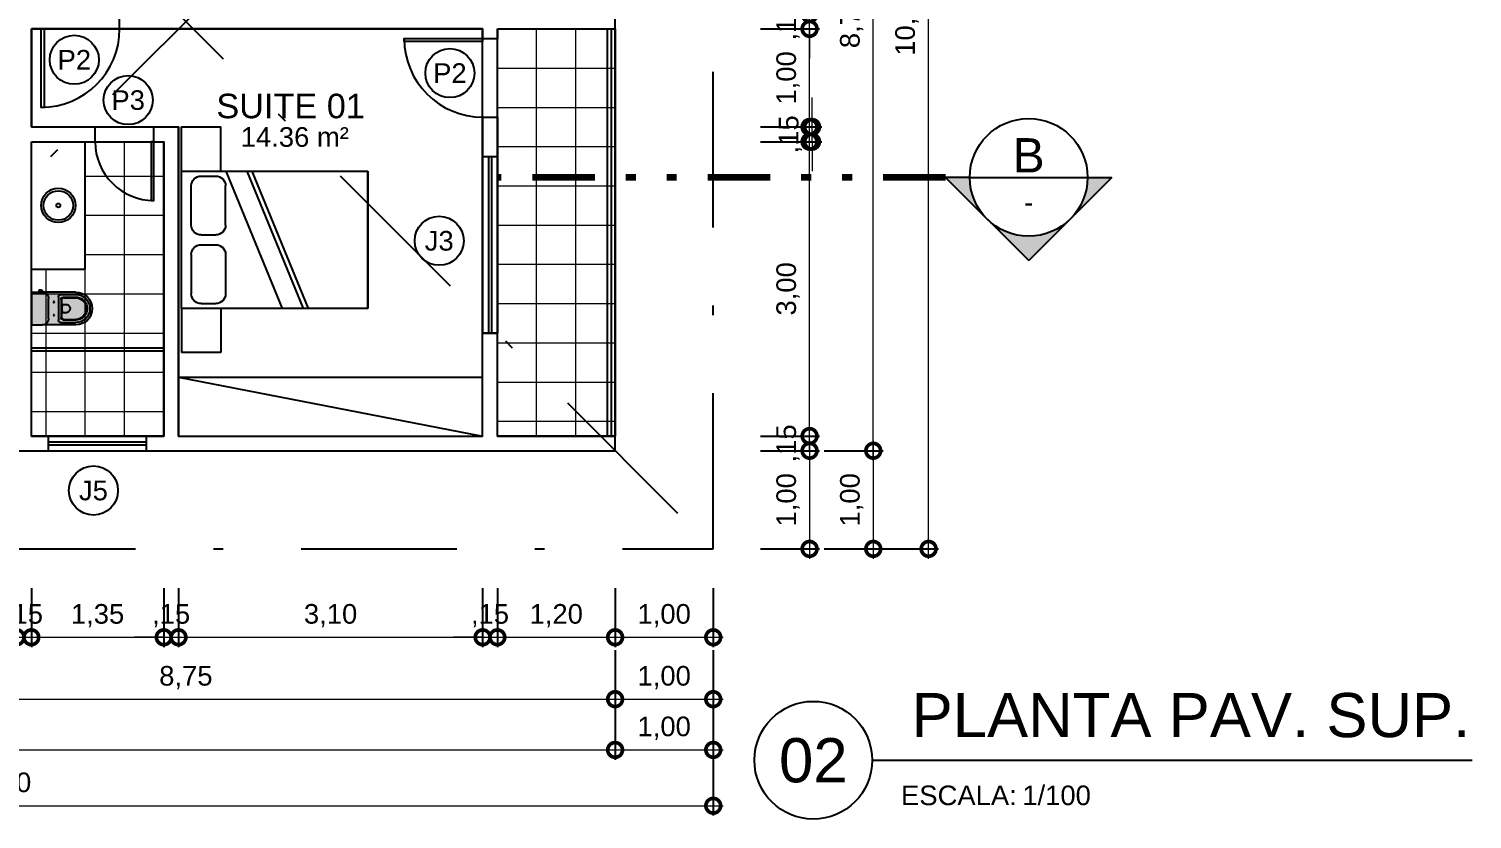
# Model space of a CAD drawing. Header units: metres. Extents: x 47788.9 to 47873.8, y 23415.4 to 23440.5.
# Drawn here: x 47801.02 to 47815.73, y 23417.31 to 23425.36 of the extents above; entities that cross this region are included whole.
import ezdxf
from ezdxf.enums import TextEntityAlignment as Align

# ---------------------------------------------------------------- set-up
doc = ezdxf.new("R2010")
doc.units = ezdxf.units.M
doc.header["$LTSCALE"] = 0.25
doc.linetypes.add('DASHDOT2', pattern=[12.7, 6.35, -3.175, 0, -3.175])
doc.linetypes.add('DIVIDEX2', pattern=[63.5, 25.4, -12.7, 0, -12.7, 0, -12.7])
doc.layers.add('ARQ_0_AREAS', color=7, linetype='Continuous', true_color=0x5a1694, plot=False)
for name, color, linetype in [('ARQ_ALV CT', 5, 'Continuous'), ('ARQ_ALV VS', 2, 'Continuous'), ('ARQ_ESQ CT', 30, 'Continuous'), ('ARQ_GRADIL', 2, 'Continuous'), ('ARQ_MOB 01', 1, 'Continuous'), ('ARQ_PISO 01', 1, 'Continuous'), ('ARQ_PROJ SUP', 1, 'DASHDOT2'), ('ARQ_SAN 01', 1, 'Continuous'), ('ARQ_SAN 02', 2, 'Continuous'), ('ARQ_SIMB 01', 1, 'Continuous'), ('ARQ_TXT 01', 1, 'Continuous'), ('LOUÇA', 2, 'Continuous'), ('SIMB_01', 1, 'Continuous'), ('SIMB_02', 2, 'Continuous'), ('SIMB_PREENCHIMENTO', 253, 'Continuous'), ('SIMB_TXT', 1, 'Continuous')]:
    doc.layers.add(name, color=color, linetype=linetype)
doc.layers.add('ARQ_CINZA 03', color=252, linetype='Continuous', lineweight=9)
doc.layers.add('SIMB_LCT', color=253, linetype='DIVIDEX2', lineweight=100)
doc.layers.add('ARQ_COTA_AZUL', color=5, linetype='Continuous', lineweight=20, true_color=0x0000ff)
doc.styles.add('Annot_2.0mm', font='arial.ttf', dxfattribs={"height": 2})
doc.styles.add('Annot_2.5mm', font='arial.ttf', dxfattribs={"height": 2.5})
doc.styles.add('cota', font='arial.ttf')
doc.styles.add('SIMB', font='arial.ttf')
doc.dimstyles.new('Info 01 - annot', dxfattribs={"dimtxt": 2, "dimasz": 3, "dimexe": 1, "dimexo": 1, "dimgap": 1, "dimtad": 1, "dimzin": 4, "dimtxsty": 'cota', "dimblk": 'DOTSMALL', "dimcen": 2, "dimdle": 1, "dimclrd": 256, "dimclre": 256, "dimclrt": 1, "dimazin": 2, "dimtfac": 0.09, "dimtix": 1, "dimtmove": 2, "dimatfit": 2, "dimfxl": 5, "dimfxlon": 1, "dimtolj": 1, "dimtzin": 4, "dimlwd": -1, "dimarcsym": 1})

# ---------------------------------------------------------------- blocks, each defined once
blk = doc.blocks.new('*U1015')
at = {"layer": 'SIMB_PREENCHIMENTO', "transparency": 33554587}
h = blk.add_hatch(color=256, dxfattribs=at)
h.dxf.hatch_style = 1
h.paths.add_polyline_path([(0, 8.48), (-4.15, 4.33, -0.401827), (4.15, 4.33)])
h = blk.add_hatch(color=256, dxfattribs=at)
h.dxf.hatch_style = 1
h.paths.add_polyline_path([(-4.33, 4.15), (-8.48, 0), (-6, 0, -0.193399)])
h = blk.add_hatch(color=256, dxfattribs=at)
h.dxf.hatch_style = 1
h.paths.add_polyline_path([(4.33, 4.15, -0.193399), (6, 0), (8.48, 0)])
at = {"layer": 'SIMB_01'}
for p, q in [((-8.48, 0), (0, 8.48)), ((8.48, 0), (0, 8.48)), ((-6, 0), (-8.48, 0)), ((6, 0), (-6, 0)), ((6, 0), (8.48, 0))]:
    blk.add_line(p, q, dxfattribs=at)
blk.add_circle((0, 0), 6, dxfattribs=at)
at = {"layer": 'SIMB_LCT'}
blk.add_line((8.48, 0), (54.25, 0), dxfattribs=at)
at = {"layer": 'SIMB_TXT', "style": 'SIMB'}
for tag, height, p in [('999', 2, (0, 2.53)), ('000', 3.5, (0, -2.25))]:
    blk.add_attdef(tag, text='', height=height, rotation=180, dxfattribs=at).set_placement(p, align=Align.MIDDLE_CENTER)
blk = doc.blocks.new('VASO_BELL')
at = {"true_color": 0xffffff}
h = blk.add_hatch(color=7, dxfattribs=at)
h.dxf.hatch_style = 1
edge = h.paths.add_edge_path()
edge.add_line((0, 0), (0.37, 0))
edge.add_line((0.37, 0), (0.37, -0.126))
edge.add_line((0.37, -0.126), (0.37, -0.505))
edge.add_arc((0.185, -0.505), 0.185, -180, 0, ccw=False)
edge.add_line((0, -0.505), (0, -0.126))
edge.add_line((0, -0.126), (0, 0))
h = blk.add_hatch(color=7, dxfattribs=at)
h.dxf.hatch_style = 1
h.paths.add_polyline_path([(-0.007, -0.086), (-0.022, -0.086), (-0.022, -0.121), (-0.007, -0.121)])
h = blk.add_hatch(color=7, dxfattribs=at)
h.dxf.hatch_style = 1
h.paths.add_polyline_path([(0, -0.089), (-0.007, -0.089), (-0.007, -0.117), (0, -0.117)])
at = {"layer": 'ARQ_SAN 01'}
for p, q in [((0.056, -0.361), (0.056, -0.505)), ((0.062, -0.361), (0.062, -0.505)), ((0.082, -0.336), (0.288, -0.336)), ((0.082, -0.342), (0.288, -0.342)), ((0.141, -0.353), (0.141, -0.406)), ((0.229, -0.353), (0.229, -0.406)), ((0.308, -0.361), (0.308, -0.505)), ((0.314, -0.361), (0.314, -0.505))]:
    blk.add_line(p, q, dxfattribs=at)
for centre in [(0.11, -0.255), (0.26, -0.255)]:
    blk.add_circle(centre, 0.0075, dxfattribs=at)
for centre, radius, start, end in [((0.082, -0.361), 0.025, 90, 180), ((0.082, -0.361), 0.019, 90, 180), ((0.191, -0.592), 0.244, 91.4264, 101.8331), ((0.168, -0.406), 0.027, 180, 229.1678), ((0.185, -0.386), 0.053, 229.1678, 310.8322), ((0.179, -0.592), 0.244, 78.1669, 88.5736), ((0.202, -0.406), 0.027, 310.8322, 0), ((0.288, -0.361), 0.025, 0, 90), ((0.288, -0.361), 0.019, 0, 90), ((0.185, -0.505), 0.129, 179.7773, 0.2227), ((0.185, -0.499), 0.123, 182.6006, 357.3994)]:
    blk.add_arc(centre, radius, start, end, dxfattribs=at)
at = {"layer": 'ARQ_SAN 02'}
for p, q in [((0, 0), (0, -0.126)), ((0, 0), (0.37, 0)), ((0.37, 0), (0.37, -0.126)), ((-0.022, -0.086), (-0.007, -0.086)), ((-0.022, -0.121), (-0.022, -0.086)), ((-0.022, -0.121), (-0.007, -0.121)), ((-0.007, -0.121), (-0.007, -0.086)), ((0, -0.089), (-0.007, -0.089)), ((0, -0.117), (-0.007, -0.117)), ((0, -0.505), (0, -0.126)), ((0.37, -0.505), (0.37, -0.126)), ((0.051, -0.306), (0.319, -0.306)), ((0.301, -0.195), (0.069, -0.195)), ((0.026, -0.331), (0.026, -0.505)), ((0.344, -0.331), (0.344, -0.505))]:
    blk.add_line(p, q, dxfattribs=at)
for centre, radius, start, end in [((0.069, -0.126), 0.069, 180, 270), ((0.301, -0.126), 0.069, 270, 0), ((0.051, -0.331), 0.025, 90, 180), ((0.319, -0.331), 0.025, 0, 90), ((0.185, -0.505), 0.185, 180, 0), ((0.185, -0.505), 0.159, 180, 0)]:
    blk.add_arc(centre, radius, start, end, dxfattribs=at)
blk = doc.blocks.new('_DotSmall')
at = {"color": 0, "linetype": 'ByBlock', "const_width": 0.5}
blk.add_lwpolyline([(-0.0625, 0, 1), (0.0625, 0, 1)], format="xyb", close=True, dxfattribs=at)
blk = doc.blocks.new('*D750')
at = {"layer": 'ARQ_COTA_AZUL', "lineweight": -2, "transparency": 16777216}
for p, q in [((47800.898, 23419.662), (47800.898, 23419.062)), ((47801.048, 23419.662), (47801.048, 23419.062))]:
    blk.add_line(p, q, dxfattribs=at)
at = {"layer": 'ARQ_COTA_AZUL', "transparency": 16777216}
for p, q in [((47800.898, 23419.162), (47800.598, 23419.162)), ((47800.898, 23419.162), (47801.048, 23419.162)), ((47801.048, 23419.162), (47801.348, 23419.162))]:
    blk.add_line(p, q, dxfattribs=at)
at = {"layer": 'Defpoints', "color": 0, "transparency": 16777216}
for p in [(47800.898, 23421.213), (47801.048, 23421.213), (47801.048, 23419.162)]:
    blk.add_point(p, dxfattribs=at)
at = {"layer": 'ARQ_COTA_AZUL', "transparency": 16777216, "xscale": 0.3, "yscale": 0.3, "zscale": 0.3}
blk.add_blockref('_DotSmall', (47800.898, 23419.162), dxfattribs=at)
at = {"layer": 'ARQ_COTA_AZUL', "transparency": 16777216, "xscale": 0.3, "yscale": 0.3, "zscale": 0.3, "rotation": 180}
blk.add_blockref('_DotSmall', (47801.048, 23419.162), dxfattribs=at)
at = {"layer": 'ARQ_COTA_AZUL', "color": 1, "transparency": 16777216, "insert": (47800.973, 23419.382), "char_height": 0.2, "attachment_point": 5, "style": 'cota'}
blk.add_mtext('\\A1;,15', dxfattribs=at)
blk = doc.blocks.new('*D751')
at = {"layer": 'ARQ_COTA_AZUL', "lineweight": -2, "transparency": 16777216}
for p, q in [((47801.048, 23419.662), (47801.048, 23419.062)), ((47802.398, 23419.662), (47802.398, 23419.062))]:
    blk.add_line(p, q, dxfattribs=at)
at = {"layer": 'ARQ_COTA_AZUL', "transparency": 16777216}
blk.add_line((47800.948, 23419.162), (47802.498, 23419.162), dxfattribs=at)
at = {"layer": 'Defpoints', "color": 0, "transparency": 16777216}
for p in [(47801.048, 23421.213), (47802.398, 23421.213), (47802.398, 23419.162)]:
    blk.add_point(p, dxfattribs=at)
at = {"layer": 'ARQ_COTA_AZUL', "transparency": 16777216, "xscale": 0.3, "yscale": 0.3, "zscale": 0.3, "rotation": 180}
blk.add_blockref('_DotSmall', (47801.048, 23419.162), dxfattribs=at)
at = {"layer": 'ARQ_COTA_AZUL', "transparency": 16777216, "xscale": 0.3, "yscale": 0.3, "zscale": 0.3}
blk.add_blockref('_DotSmall', (47802.398, 23419.162), dxfattribs=at)
at = {"layer": 'ARQ_COTA_AZUL', "color": 1, "transparency": 16777216, "insert": (47801.723, 23419.382), "char_height": 0.2, "attachment_point": 5, "style": 'cota'}
blk.add_mtext('\\A1;1,35', dxfattribs=at)
blk = doc.blocks.new('*D752')
at = {"layer": 'ARQ_COTA_AZUL', "lineweight": -2, "transparency": 16777216}
for p, q in [((47802.398, 23419.662), (47802.398, 23419.062)), ((47802.548, 23419.662), (47802.548, 23419.062))]:
    blk.add_line(p, q, dxfattribs=at)
at = {"layer": 'ARQ_COTA_AZUL', "transparency": 16777216}
for p, q in [((47802.398, 23419.162), (47802.098, 23419.162)), ((47802.398, 23419.162), (47802.548, 23419.162)), ((47802.548, 23419.162), (47802.848, 23419.162))]:
    blk.add_line(p, q, dxfattribs=at)
at = {"layer": 'Defpoints', "color": 0, "transparency": 16777216}
for p in [(47802.398, 23421.213), (47802.548, 23421.213), (47802.548, 23419.162)]:
    blk.add_point(p, dxfattribs=at)
at = {"layer": 'ARQ_COTA_AZUL', "transparency": 16777216, "xscale": 0.3, "yscale": 0.3, "zscale": 0.3}
blk.add_blockref('_DotSmall', (47802.398, 23419.162), dxfattribs=at)
at = {"layer": 'ARQ_COTA_AZUL', "transparency": 16777216, "xscale": 0.3, "yscale": 0.3, "zscale": 0.3, "rotation": 180}
blk.add_blockref('_DotSmall', (47802.548, 23419.162), dxfattribs=at)
at = {"layer": 'ARQ_COTA_AZUL', "color": 1, "transparency": 16777216, "insert": (47802.473, 23419.382), "char_height": 0.2, "attachment_point": 5, "style": 'cota'}
blk.add_mtext('\\A1;,15', dxfattribs=at)
blk = doc.blocks.new('*D753')
at = {"layer": 'ARQ_COTA_AZUL', "lineweight": -2, "transparency": 16777216}
for p, q in [((47802.548, 23419.662), (47802.548, 23419.062)), ((47805.648, 23419.662), (47805.648, 23419.062))]:
    blk.add_line(p, q, dxfattribs=at)
at = {"layer": 'ARQ_COTA_AZUL', "transparency": 16777216}
blk.add_line((47802.448, 23419.162), (47805.748, 23419.162), dxfattribs=at)
at = {"layer": 'Defpoints', "color": 0, "transparency": 16777216}
for p in [(47802.548, 23421.213), (47805.648, 23421.213), (47805.648, 23419.162)]:
    blk.add_point(p, dxfattribs=at)
at = {"layer": 'ARQ_COTA_AZUL', "transparency": 16777216, "xscale": 0.3, "yscale": 0.3, "zscale": 0.3, "rotation": 180}
blk.add_blockref('_DotSmall', (47802.548, 23419.162), dxfattribs=at)
at = {"layer": 'ARQ_COTA_AZUL', "transparency": 16777216, "xscale": 0.3, "yscale": 0.3, "zscale": 0.3}
blk.add_blockref('_DotSmall', (47805.648, 23419.162), dxfattribs=at)
at = {"layer": 'ARQ_COTA_AZUL', "color": 1, "transparency": 16777216, "insert": (47804.098, 23419.382), "char_height": 0.2, "attachment_point": 5, "style": 'cota'}
blk.add_mtext('\\A1;3,10', dxfattribs=at)
blk = doc.blocks.new('*D754')
at = {"layer": 'ARQ_COTA_AZUL', "lineweight": -2, "transparency": 16777216}
for p, q in [((47805.648, 23419.662), (47805.648, 23419.062)), ((47805.798, 23419.662), (47805.798, 23419.062))]:
    blk.add_line(p, q, dxfattribs=at)
at = {"layer": 'ARQ_COTA_AZUL', "transparency": 16777216}
for p, q in [((47805.648, 23419.162), (47805.348, 23419.162)), ((47805.648, 23419.162), (47805.798, 23419.162)), ((47805.798, 23419.162), (47806.098, 23419.162))]:
    blk.add_line(p, q, dxfattribs=at)
at = {"layer": 'Defpoints', "color": 0, "transparency": 16777216}
for p in [(47805.648, 23421.213), (47805.798, 23421.213), (47805.798, 23419.162)]:
    blk.add_point(p, dxfattribs=at)
at = {"layer": 'ARQ_COTA_AZUL', "transparency": 16777216, "xscale": 0.3, "yscale": 0.3, "zscale": 0.3}
blk.add_blockref('_DotSmall', (47805.648, 23419.162), dxfattribs=at)
at = {"layer": 'ARQ_COTA_AZUL', "transparency": 16777216, "xscale": 0.3, "yscale": 0.3, "zscale": 0.3, "rotation": 180}
blk.add_blockref('_DotSmall', (47805.798, 23419.162), dxfattribs=at)
at = {"layer": 'ARQ_COTA_AZUL', "color": 1, "transparency": 16777216, "insert": (47805.723, 23419.382), "char_height": 0.2, "attachment_point": 5, "style": 'cota'}
blk.add_mtext('\\A1;,15', dxfattribs=at)
blk = doc.blocks.new('*D755')
at = {"layer": 'ARQ_COTA_AZUL', "lineweight": -2, "transparency": 16777216}
for p, q in [((47805.798, 23419.662), (47805.798, 23419.062)), ((47806.998, 23419.662), (47806.998, 23419.062))]:
    blk.add_line(p, q, dxfattribs=at)
at = {"layer": 'ARQ_COTA_AZUL', "transparency": 16777216}
blk.add_line((47805.698, 23419.162), (47807.098, 23419.162), dxfattribs=at)
at = {"layer": 'Defpoints', "color": 0, "transparency": 16777216}
for p in [(47805.798, 23421.213), (47806.998, 23421.063), (47806.998, 23419.162)]:
    blk.add_point(p, dxfattribs=at)
at = {"layer": 'ARQ_COTA_AZUL', "transparency": 16777216, "xscale": 0.3, "yscale": 0.3, "zscale": 0.3, "rotation": 180}
blk.add_blockref('_DotSmall', (47805.798, 23419.162), dxfattribs=at)
at = {"layer": 'ARQ_COTA_AZUL', "transparency": 16777216, "xscale": 0.3, "yscale": 0.3, "zscale": 0.3}
blk.add_blockref('_DotSmall', (47806.998, 23419.162), dxfattribs=at)
at = {"layer": 'ARQ_COTA_AZUL', "color": 1, "transparency": 16777216, "insert": (47806.398, 23419.382), "char_height": 0.2, "attachment_point": 5, "style": 'cota'}
blk.add_mtext('\\A1;1,20', dxfattribs=at)
blk = doc.blocks.new('*D756')
at = {"layer": 'ARQ_COTA_AZUL', "lineweight": -2, "transparency": 16777216}
for p, q in [((47806.998, 23419.662), (47806.998, 23419.062)), ((47807.998, 23419.662), (47807.998, 23419.062))]:
    blk.add_line(p, q, dxfattribs=at)
at = {"layer": 'ARQ_COTA_AZUL', "transparency": 16777216}
blk.add_line((47806.898, 23419.162), (47808.098, 23419.162), dxfattribs=at)
at = {"layer": 'Defpoints', "color": 0, "transparency": 16777216}
for p in [(47806.998, 23421.063), (47807.998, 23420.063), (47807.998, 23419.162)]:
    blk.add_point(p, dxfattribs=at)
at = {"layer": 'ARQ_COTA_AZUL', "transparency": 16777216, "xscale": 0.3, "yscale": 0.3, "zscale": 0.3, "rotation": 180}
blk.add_blockref('_DotSmall', (47806.998, 23419.162), dxfattribs=at)
at = {"layer": 'ARQ_COTA_AZUL', "transparency": 16777216, "xscale": 0.3, "yscale": 0.3, "zscale": 0.3}
blk.add_blockref('_DotSmall', (47807.998, 23419.162), dxfattribs=at)
at = {"layer": 'ARQ_COTA_AZUL', "color": 1, "transparency": 16777216, "insert": (47807.498, 23419.382), "char_height": 0.2, "attachment_point": 5, "style": 'cota'}
blk.add_mtext('\\A1;1,00', dxfattribs=at)
blk = doc.blocks.new('*U929')
at = {"layer": 'SIMB_02'}
blk.add_line((6, 0), (67.14, 0), dxfattribs=at)
blk.add_circle((0, 0), 6, dxfattribs=at)
at = {"layer": 'SIMB_TXT', "style": 'SIMB'}
blk.add_text('ESCALA:', height=2, dxfattribs=at).set_placement((8.94, -4.58))
blk.add_attdef('TITULO_DO_DESENHO', text='', height=4.5, dxfattribs=at).set_placement((10.02, 1), align=Align.BOTTOM_LEFT)
blk.add_attdef('NUM', text='', height=4.5, dxfattribs=at).set_placement((0, 0), align=Align.MIDDLE_CENTER)
blk.add_attdef('ESCALA', (21.3, -4.58), '', height=2, dxfattribs=at)
blk = doc.blocks.new('*U565')
at = {"layer": 'SIMB_02'}
blk.add_circle((0, 0), 2.5, dxfattribs=at)
at = {"layer": 'SIMB_TXT', "style": 'SIMB'}
blk.add_attdef('CDESQ', text='', height=2, dxfattribs=at).set_placement((0, 0), align=Align.MIDDLE_CENTER)
blk = doc.blocks.new('*D930')
at = {"layer": 'ARQ_COTA_AZUL', "lineweight": -2, "transparency": 16777216}
for p, q in [((47798.248, 23419.031), (47798.248, 23418.431)), ((47806.998, 23419.031), (47806.998, 23418.431))]:
    blk.add_line(p, q, dxfattribs=at)
at = {"layer": 'ARQ_COTA_AZUL', "transparency": 16777216}
blk.add_line((47798.148, 23418.531), (47807.098, 23418.531), dxfattribs=at)
at = {"layer": 'Defpoints', "color": 0, "transparency": 16777216}
for p in [(47798.248, 23422.063), (47806.998, 23421.063), (47806.998, 23418.531)]:
    blk.add_point(p, dxfattribs=at)
at = {"layer": 'ARQ_COTA_AZUL', "transparency": 16777216, "xscale": 0.3, "yscale": 0.3, "zscale": 0.3, "rotation": 180}
blk.add_blockref('_DotSmall', (47798.248, 23418.531), dxfattribs=at)
at = {"layer": 'ARQ_COTA_AZUL', "transparency": 16777216, "xscale": 0.3, "yscale": 0.3, "zscale": 0.3}
blk.add_blockref('_DotSmall', (47806.998, 23418.531), dxfattribs=at)
at = {"layer": 'ARQ_COTA_AZUL', "color": 1, "transparency": 16777216, "insert": (47802.623, 23418.751), "char_height": 0.2, "attachment_point": 5, "style": 'cota'}
blk.add_mtext('\\A1;8,75', dxfattribs=at)
blk = doc.blocks.new('*D931')
at = {"layer": 'ARQ_COTA_AZUL', "lineweight": -2, "transparency": 16777216}
for p, q in [((47806.998, 23419.031), (47806.998, 23418.431)), ((47807.998, 23419.031), (47807.998, 23418.431))]:
    blk.add_line(p, q, dxfattribs=at)
at = {"layer": 'ARQ_COTA_AZUL', "transparency": 16777216}
blk.add_line((47806.898, 23418.531), (47808.098, 23418.531), dxfattribs=at)
at = {"layer": 'Defpoints', "color": 0, "transparency": 16777216}
for p in [(47806.998, 23421.063), (47807.998, 23420.063), (47807.998, 23418.531)]:
    blk.add_point(p, dxfattribs=at)
at = {"layer": 'ARQ_COTA_AZUL', "transparency": 16777216, "xscale": 0.3, "yscale": 0.3, "zscale": 0.3, "rotation": 180}
blk.add_blockref('_DotSmall', (47806.998, 23418.531), dxfattribs=at)
at = {"layer": 'ARQ_COTA_AZUL', "transparency": 16777216, "xscale": 0.3, "yscale": 0.3, "zscale": 0.3}
blk.add_blockref('_DotSmall', (47807.998, 23418.531), dxfattribs=at)
at = {"layer": 'ARQ_COTA_AZUL', "color": 1, "transparency": 16777216, "insert": (47807.498, 23418.751), "char_height": 0.2, "attachment_point": 5, "style": 'cota'}
blk.add_mtext('\\A1;1,00', dxfattribs=at)
blk = doc.blocks.new('*D932')
at = {"layer": 'ARQ_COTA_AZUL', "lineweight": -2, "transparency": 16777216}
for p, q in [((47793.398, 23418.514), (47793.398, 23417.914)), ((47806.998, 23418.514), (47806.998, 23417.914))]:
    blk.add_line(p, q, dxfattribs=at)
at = {"layer": 'ARQ_COTA_AZUL', "transparency": 16777216}
blk.add_line((47793.298, 23418.014), (47807.098, 23418.014), dxfattribs=at)
at = {"layer": 'Defpoints', "color": 0, "transparency": 16777216}
for p in [(47793.398, 23422.063), (47806.998, 23421.063), (47806.998, 23418.014)]:
    blk.add_point(p, dxfattribs=at)
at = {"layer": 'ARQ_COTA_AZUL', "transparency": 16777216, "xscale": 0.3, "yscale": 0.3, "zscale": 0.3, "rotation": 180}
blk.add_blockref('_DotSmall', (47793.398, 23418.014), dxfattribs=at)
at = {"layer": 'ARQ_COTA_AZUL', "transparency": 16777216, "xscale": 0.3, "yscale": 0.3, "zscale": 0.3}
blk.add_blockref('_DotSmall', (47806.998, 23418.014), dxfattribs=at)
at = {"layer": 'ARQ_COTA_AZUL', "color": 1, "transparency": 16777216, "insert": (47800.198, 23418.235), "char_height": 0.2, "attachment_point": 5, "style": 'cota'}
blk.add_mtext('\\A1;13,60', dxfattribs=at)
blk = doc.blocks.new('*D933')
at = {"layer": 'ARQ_COTA_AZUL', "lineweight": -2, "transparency": 16777216}
for p, q in [((47806.998, 23418.514), (47806.998, 23417.914)), ((47807.998, 23418.514), (47807.998, 23417.914))]:
    blk.add_line(p, q, dxfattribs=at)
at = {"layer": 'ARQ_COTA_AZUL', "transparency": 16777216}
blk.add_line((47806.898, 23418.014), (47808.098, 23418.014), dxfattribs=at)
at = {"layer": 'Defpoints', "color": 0, "transparency": 16777216}
for p in [(47806.998, 23421.063), (47807.998, 23420.063), (47807.998, 23418.014)]:
    blk.add_point(p, dxfattribs=at)
at = {"layer": 'ARQ_COTA_AZUL', "transparency": 16777216, "xscale": 0.3, "yscale": 0.3, "zscale": 0.3, "rotation": 180}
blk.add_blockref('_DotSmall', (47806.998, 23418.014), dxfattribs=at)
at = {"layer": 'ARQ_COTA_AZUL', "transparency": 16777216, "xscale": 0.3, "yscale": 0.3, "zscale": 0.3}
blk.add_blockref('_DotSmall', (47807.998, 23418.014), dxfattribs=at)
at = {"layer": 'ARQ_COTA_AZUL', "color": 1, "transparency": 16777216, "insert": (47807.498, 23418.235), "char_height": 0.2, "attachment_point": 5, "style": 'cota'}
blk.add_mtext('\\A1;1,00', dxfattribs=at)
blk = doc.blocks.new('*D946')
at = {"layer": 'ARQ_COTA_AZUL', "transparency": 16777216}
for p, q in [((47808.98, 23421.213), (47808.98, 23421.513)), ((47808.98, 23421.063), (47808.98, 23421.213)), ((47808.98, 23421.063), (47808.98, 23420.763))]:
    blk.add_line(p, q, dxfattribs=at)
at = {"layer": 'ARQ_COTA_AZUL', "lineweight": -2, "transparency": 16777216}
for p, q in [((47808.48, 23421.213), (47809.08, 23421.213)), ((47808.48, 23421.063), (47809.08, 23421.063))]:
    blk.add_line(p, q, dxfattribs=at)
at = {"layer": 'Defpoints', "color": 0, "transparency": 16777216}
for p in [(47806.998, 23421.213), (47808.98, 23421.213), (47806.998, 23421.063)]:
    blk.add_point(p, dxfattribs=at)
at = {"layer": 'ARQ_COTA_AZUL', "transparency": 16777216, "xscale": 0.3, "yscale": 0.3, "zscale": 0.3}
for p, rotation in [((47808.98, 23421.213), 270), ((47808.98, 23421.063), 90)]:
    blk.add_blockref('_DotSmall', p, dxfattribs=dict(at, rotation=rotation))
at = {"layer": 'ARQ_COTA_AZUL', "color": 1, "transparency": 16777216, "insert": (47808.76, 23421.138), "char_height": 0.2, "attachment_point": 5, "rotation": 90, "style": 'cota'}
blk.add_mtext('\\A1;,15', dxfattribs=at)
blk = doc.blocks.new('*D947')
at = {"layer": 'ARQ_COTA_AZUL', "lineweight": -2, "transparency": 16777216}
for p, q in [((47808.48, 23424.213), (47809.08, 23424.213)), ((47808.48, 23421.213), (47809.08, 23421.213))]:
    blk.add_line(p, q, dxfattribs=at)
at = {"layer": 'ARQ_COTA_AZUL', "transparency": 16777216}
blk.add_line((47808.98, 23421.113), (47808.98, 23424.313), dxfattribs=at)
at = {"layer": 'Defpoints', "color": 0, "transparency": 16777216}
for p in [(47802.398, 23424.213), (47808.98, 23424.213), (47806.998, 23421.213)]:
    blk.add_point(p, dxfattribs=at)
at = {"layer": 'ARQ_COTA_AZUL', "transparency": 16777216, "xscale": 0.3, "yscale": 0.3, "zscale": 0.3}
for p, rotation in [((47808.98, 23424.213), 90), ((47808.98, 23421.213), 270)]:
    blk.add_blockref('_DotSmall', p, dxfattribs=dict(at, rotation=rotation))
at = {"layer": 'ARQ_COTA_AZUL', "color": 1, "transparency": 16777216, "insert": (47808.76, 23422.713), "char_height": 0.2, "attachment_point": 5, "rotation": 90, "style": 'cota'}
blk.add_mtext('\\A1;3,00', dxfattribs=at)
blk = doc.blocks.new('*D948')
at = {"layer": 'ARQ_COTA_AZUL', "transparency": 16777216}
for p, q in [((47809.005, 23424.363), (47809.005, 23424.663)), ((47809.005, 23424.213), (47809.005, 23424.363)), ((47809.005, 23424.213), (47809.005, 23423.913))]:
    blk.add_line(p, q, dxfattribs=at)
at = {"layer": 'ARQ_COTA_AZUL', "lineweight": -2, "transparency": 16777216}
for p, q in [((47808.505, 23424.363), (47809.105, 23424.363)), ((47808.505, 23424.213), (47809.105, 23424.213))]:
    blk.add_line(p, q, dxfattribs=at)
at = {"layer": 'Defpoints', "color": 0, "transparency": 16777216}
for p in [(47802.423, 23424.363), (47809.005, 23424.363), (47802.398, 23424.213)]:
    blk.add_point(p, dxfattribs=at)
at = {"layer": 'ARQ_COTA_AZUL', "transparency": 16777216, "xscale": 0.3, "yscale": 0.3, "zscale": 0.3}
for p, rotation in [((47809.005, 23424.363), 270), ((47809.005, 23424.213), 90)]:
    blk.add_blockref('_DotSmall', p, dxfattribs=dict(at, rotation=rotation))
at = {"layer": 'ARQ_COTA_AZUL', "color": 1, "transparency": 16777216, "insert": (47808.785, 23424.288), "char_height": 0.2, "attachment_point": 5, "rotation": 90, "style": 'cota'}
blk.add_mtext('\\A1;,15', dxfattribs=at)
blk = doc.blocks.new('*D949')
at = {"layer": 'ARQ_COTA_AZUL', "lineweight": -2, "transparency": 16777216}
for p, q in [((47808.48, 23425.363), (47809.08, 23425.363)), ((47808.48, 23424.363), (47809.08, 23424.363))]:
    blk.add_line(p, q, dxfattribs=at)
at = {"layer": 'ARQ_COTA_AZUL', "transparency": 16777216}
blk.add_line((47808.98, 23424.263), (47808.98, 23425.463), dxfattribs=at)
at = {"layer": 'Defpoints', "color": 0, "transparency": 16777216}
for p in [(47806.998, 23425.363), (47808.98, 23425.363), (47802.423, 23424.363)]:
    blk.add_point(p, dxfattribs=at)
at = {"layer": 'ARQ_COTA_AZUL', "transparency": 16777216, "xscale": 0.3, "yscale": 0.3, "zscale": 0.3}
for p, rotation in [((47808.98, 23425.363), 90), ((47808.98, 23424.363), 270)]:
    blk.add_blockref('_DotSmall', p, dxfattribs=dict(at, rotation=rotation))
at = {"layer": 'ARQ_COTA_AZUL', "color": 1, "transparency": 16777216, "insert": (47808.76, 23424.863), "char_height": 0.2, "attachment_point": 5, "rotation": 90, "style": 'cota'}
blk.add_mtext('\\A1;1,00', dxfattribs=at)
blk = doc.blocks.new('*D950')
at = {"layer": 'ARQ_COTA_AZUL', "transparency": 16777216}
for p, q in [((47808.98, 23425.513), (47808.98, 23425.813)), ((47808.98, 23425.363), (47808.98, 23425.513)), ((47808.98, 23425.363), (47808.98, 23425.063))]:
    blk.add_line(p, q, dxfattribs=at)
at = {"layer": 'ARQ_COTA_AZUL', "lineweight": -2, "transparency": 16777216}
for p, q in [((47808.48, 23425.513), (47809.08, 23425.513)), ((47808.48, 23425.363), (47809.08, 23425.363))]:
    blk.add_line(p, q, dxfattribs=at)
at = {"layer": 'Defpoints', "color": 0, "transparency": 16777216}
for p in [(47806.998, 23425.513), (47808.98, 23425.513), (47806.998, 23425.363)]:
    blk.add_point(p, dxfattribs=at)
at = {"layer": 'ARQ_COTA_AZUL', "transparency": 16777216, "xscale": 0.3, "yscale": 0.3, "zscale": 0.3}
for p, rotation in [((47808.98, 23425.513), 270), ((47808.98, 23425.363), 90)]:
    blk.add_blockref('_DotSmall', p, dxfattribs=dict(at, rotation=rotation))
at = {"layer": 'ARQ_COTA_AZUL', "color": 1, "transparency": 16777216, "insert": (47808.76, 23425.438), "char_height": 0.2, "attachment_point": 5, "rotation": 90, "style": 'cota'}
blk.add_mtext('\\A1;,15', dxfattribs=at)
blk = doc.blocks.new('*D956')
at = {"layer": 'ARQ_COTA_AZUL', "transparency": 16777216}
blk.add_line((47808.98, 23421.163), (47808.98, 23419.963), dxfattribs=at)
at = {"layer": 'ARQ_COTA_AZUL', "lineweight": -2, "transparency": 16777216}
for p, q in [((47808.48, 23421.063), (47809.08, 23421.063)), ((47808.48, 23420.063), (47809.08, 23420.063))]:
    blk.add_line(p, q, dxfattribs=at)
at = {"layer": 'Defpoints', "color": 0, "transparency": 16777216}
for p in [(47806.998, 23421.063), (47807.998, 23420.063), (47808.98, 23420.063)]:
    blk.add_point(p, dxfattribs=at)
at = {"layer": 'ARQ_COTA_AZUL', "transparency": 16777216, "xscale": 0.3, "yscale": 0.3, "zscale": 0.3}
for p, rotation in [((47808.98, 23421.063), 90), ((47808.98, 23420.063), 270)]:
    blk.add_blockref('_DotSmall', p, dxfattribs=dict(at, rotation=rotation))
at = {"layer": 'ARQ_COTA_AZUL', "color": 1, "transparency": 16777216, "insert": (47808.76, 23420.563), "char_height": 0.2, "attachment_point": 5, "rotation": 90, "style": 'cota'}
blk.add_mtext('\\A1;1,00', dxfattribs=at)
blk = doc.blocks.new('*D957')
at = {"layer": 'ARQ_COTA_AZUL', "transparency": 16777216}
blk.add_line((47809.629, 23420.963), (47809.629, 23429.913), dxfattribs=at)
at = {"layer": 'ARQ_COTA_AZUL', "lineweight": -2, "transparency": 16777216}
for p, q in [((47809.129, 23429.813), (47809.729, 23429.813)), ((47809.129, 23421.063), (47809.729, 23421.063))]:
    blk.add_line(p, q, dxfattribs=at)
at = {"layer": 'Defpoints', "color": 0, "transparency": 16777216}
for p in [(47806.998, 23429.813), (47809.629, 23429.813), (47806.998, 23421.063)]:
    blk.add_point(p, dxfattribs=at)
at = {"layer": 'ARQ_COTA_AZUL', "transparency": 16777216, "xscale": 0.3, "yscale": 0.3, "zscale": 0.3}
for p, rotation in [((47809.629, 23429.813), 90), ((47809.629, 23421.063), 270)]:
    blk.add_blockref('_DotSmall', p, dxfattribs=dict(at, rotation=rotation))
at = {"layer": 'ARQ_COTA_AZUL', "color": 1, "transparency": 16777216, "insert": (47809.409, 23425.438), "char_height": 0.2, "attachment_point": 5, "rotation": 90, "style": 'cota'}
blk.add_mtext('\\A1;8,75', dxfattribs=at)
blk = doc.blocks.new('*D959')
at = {"layer": 'ARQ_COTA_AZUL', "transparency": 16777216}
blk.add_line((47809.629, 23421.163), (47809.629, 23419.963), dxfattribs=at)
at = {"layer": 'ARQ_COTA_AZUL', "lineweight": -2, "transparency": 16777216}
for p, q in [((47809.129, 23421.063), (47809.729, 23421.063)), ((47809.129, 23420.063), (47809.729, 23420.063))]:
    blk.add_line(p, q, dxfattribs=at)
at = {"layer": 'Defpoints', "color": 0, "transparency": 16777216}
for p in [(47806.998, 23421.063), (47807.998, 23420.063), (47809.629, 23420.063)]:
    blk.add_point(p, dxfattribs=at)
at = {"layer": 'ARQ_COTA_AZUL', "transparency": 16777216, "xscale": 0.3, "yscale": 0.3, "zscale": 0.3}
for p, rotation in [((47809.629, 23421.063), 90), ((47809.629, 23420.063), 270)]:
    blk.add_blockref('_DotSmall', p, dxfattribs=dict(at, rotation=rotation))
at = {"layer": 'ARQ_COTA_AZUL', "color": 1, "transparency": 16777216, "insert": (47809.409, 23420.563), "char_height": 0.2, "attachment_point": 5, "rotation": 90, "style": 'cota'}
blk.add_mtext('\\A1;1,00', dxfattribs=at)
blk = doc.blocks.new('*D964')
at = {"layer": 'ARQ_COTA_AZUL', "lineweight": -2, "transparency": 16777216}
for p, q in [((47809.693, 23430.813), (47810.293, 23430.813)), ((47809.693, 23420.063), (47810.293, 23420.063))]:
    blk.add_line(p, q, dxfattribs=at)
at = {"layer": 'ARQ_COTA_AZUL', "transparency": 16777216}
blk.add_line((47810.193, 23419.963), (47810.193, 23430.913), dxfattribs=at)
at = {"layer": 'Defpoints', "color": 0, "transparency": 16777216}
for p in [(47807.998, 23430.813), (47810.193, 23430.813), (47807.998, 23420.063)]:
    blk.add_point(p, dxfattribs=at)
at = {"layer": 'ARQ_COTA_AZUL', "transparency": 16777216, "xscale": 0.3, "yscale": 0.3, "zscale": 0.3}
for p, rotation in [((47810.193, 23430.813), 90), ((47810.193, 23420.063), 270)]:
    blk.add_blockref('_DotSmall', p, dxfattribs=dict(at, rotation=rotation))
at = {"layer": 'ARQ_COTA_AZUL', "color": 1, "transparency": 16777216, "insert": (47809.972, 23425.438), "char_height": 0.2, "attachment_point": 5, "rotation": 90, "style": 'cota'}
blk.add_mtext('\\A1;10,75', dxfattribs=at)
blk = doc.blocks.new('*D965')
at = {"layer": 'ARQ_COTA_AZUL', "lineweight": -2, "transparency": 16777216}
for p, q in [((47793.398, 23417.945), (47793.398, 23417.345)), ((47807.998, 23417.945), (47807.998, 23417.345))]:
    blk.add_line(p, q, dxfattribs=at)
at = {"layer": 'ARQ_COTA_AZUL', "transparency": 16777216}
blk.add_line((47793.298, 23417.445), (47808.098, 23417.445), dxfattribs=at)
at = {"layer": 'Defpoints', "color": 0, "transparency": 16777216}
for p in [(47793.398, 23422.063), (47807.998, 23420.063), (47807.998, 23417.445)]:
    blk.add_point(p, dxfattribs=at)
at = {"layer": 'ARQ_COTA_AZUL', "transparency": 16777216, "xscale": 0.3, "yscale": 0.3, "zscale": 0.3, "rotation": 180}
blk.add_blockref('_DotSmall', (47793.398, 23417.445), dxfattribs=at)
at = {"layer": 'ARQ_COTA_AZUL', "transparency": 16777216, "xscale": 0.3, "yscale": 0.3, "zscale": 0.3}
blk.add_blockref('_DotSmall', (47807.998, 23417.445), dxfattribs=at)
at = {"layer": 'ARQ_COTA_AZUL', "color": 1, "transparency": 16777216, "insert": (47800.698, 23417.665), "char_height": 0.2, "attachment_point": 5, "style": 'cota'}
blk.add_mtext('\\A1;14,60', dxfattribs=at)
blk = doc.blocks.new('CAMA 180')
at = {"layer": 'ARQ_MOB 01'}
for p, q in [((0.4, 1.15), (0, 1.15)), ((0, 0.7), (0, 1.15)), ((0.4, 0.7), (0.4, 1.15)), ((1.9, 0.7), (0, 0.7)), ((0, 0.7), (0, -0.7)), ((0.2, 0.65), (0.35, 0.65)), ((0.452, -0.7), (1.026, 0.7)), ((0.665, -0.7), (1.239, 0.7)), ((0.718, -0.7), (1.292, 0.7)), ((1.9, -0.7), (1.9, 0.7)), ((1.9, 0.7), (1.9, -0.7)), ((0.1, 0.15), (0.1, 0.55)), ((0.45, 0.15), (0.45, 0.55)), ((0.2, 0.05), (0.35, 0.05)), ((0.2, -0.05), (0.35, -0.05)), ((0.1, -0.15), (0.1, -0.55)), ((0.45, -0.15), (0.45, -0.55)), ((0, -0.7), (1.9, -0.7)), ((0, -0.7), (0, -1.15)), ((0.2, -0.65), (0.35, -0.65)), ((0.4, -0.7), (0.4, -1.15)), ((0, -1.15), (0.4, -1.15))]:
    blk.add_line(p, q, dxfattribs=at)
for centre, start, end in [((0.2, 0.55), 90, 180), ((0.35, 0.55), 0, 90), ((0.2, 0.15), 180, 270), ((0.35, 0.15), 270, 0), ((0.2, -0.15), 90, 180), ((0.35, -0.15), 0, 90), ((0.2, -0.55), 180, 270), ((0.35, -0.55), 270, 0)]:
    blk.add_arc(centre, 0.1, start, end, dxfattribs=at)

msp = doc.modelspace()

# ---------------------------------------------------------------- hatches: boundary and pattern name
at = {"layer": 'ARQ_CINZA 03'}
h = msp.add_hatch(dxfattribs=at)
h.set_pattern_fill('_USER', color=256, scale=0.4, angle=270, double=1, pattern_type=0)
h.set_pattern_definition([(270, (47805.79784, 23425.36282), (0.4, -7e-17), []), (0, (47805.79784, 23425.36282), (0, 0.4), [])])
h.paths.add_polyline_path([(47805.798, 23425.363), (47806.998, 23425.363), (47806.998, 23421.213), (47805.798, 23421.213)])
h = msp.add_hatch(dxfattribs=at)
h.set_pattern_fill('_USER', color=256, scale=0.4, angle=-90, double=1, pattern_type=0)
h.set_pattern_definition([(270, (47802.39784, 23426.66282), (0.4, -2e-16), []), (0, (47802.39784, 23426.66282), (0, 0.4), [])])
h.paths.add_polyline_path([(47801.598, 23422.913), (47801.598, 23424.213), (47802.398, 23424.213), (47802.398, 23421.213), (47801.048, 23421.213), (47801.048, 23422.913)])

# ---------------------------------------------------------------- linework, layer by layer
at = {"layer": 'ARQ_0_AREAS'}
for points in [[(47801.048, 23425.363), (47801.048, 23424.363), (47802.548, 23424.363), (47802.548, 23421.213), (47805.648, 23421.213), (47805.648, 23425.363)], [(47805.798, 23425.363), (47806.998, 23425.363), (47806.998, 23421.213), (47805.798, 23421.213)], [(47801.048, 23424.213), (47802.398, 23424.213), (47802.398, 23421.213), (47801.048, 23421.213)]]:
    msp.add_lwpolyline(points, close=True, dxfattribs=at)
at = {"layer": 'ARQ_ALV CT'}
for p, q in [((47801.948, 23425.363), (47801.948, 23425.513)), ((47806.998, 23425.363), (47806.998, 23425.513)), ((47801.048, 23425.363), (47801.148, 23425.363)), ((47801.048, 23424.363), (47801.048, 23425.363)), ((47801.948, 23425.363), (47805.648, 23425.363)), ((47805.648, 23425.363), (47805.648, 23425.263)), ((47805.798, 23425.363), (47805.798, 23425.263)), ((47805.798, 23425.363), (47806.998, 23425.363)), ((47805.648, 23425.263), (47805.798, 23425.263)), ((47805.648, 23424.463), (47805.648, 23424.063)), ((47805.648, 23424.463), (47805.798, 23424.463)), ((47805.798, 23424.463), (47805.798, 23424.063)), ((47801.048, 23424.363), (47801.698, 23424.363)), ((47801.698, 23424.213), (47801.698, 23424.363)), ((47802.298, 23424.363), (47802.548, 23424.363)), ((47802.298, 23424.213), (47802.298, 23424.363)), ((47802.548, 23421.213), (47802.548, 23424.363)), ((47801.048, 23421.213), (47801.048, 23424.213)), ((47801.048, 23424.213), (47801.698, 23424.213)), ((47802.298, 23424.213), (47802.398, 23424.213)), ((47802.398, 23421.213), (47802.398, 23424.213)), ((47805.648, 23424.063), (47805.798, 23424.063)), ((47805.798, 23422.263), (47805.648, 23422.263)), ((47805.648, 23422.263), (47805.798, 23422.263)), ((47805.648, 23421.213), (47805.648, 23422.263)), ((47805.798, 23421.213), (47805.798, 23422.263)), ((47801.048, 23421.213), (47801.223, 23421.213)), ((47801.223, 23421.213), (47802.223, 23421.213)), ((47802.223, 23421.213), (47802.398, 23421.213)), ((47802.548, 23421.213), (47805.648, 23421.213)), ((47805.798, 23421.213), (47806.998, 23421.213)), ((47806.998, 23421.063), (47806.998, 23421.213)), ((47800.648, 23421.063), (47801.223, 23421.063)), ((47801.223, 23421.063), (47802.223, 23421.063)), ((47802.223, 23421.063), (47806.998, 23421.063))]:
    msp.add_line(p, q, dxfattribs=at)
at = {"layer": 'ARQ_ALV VS'}
for p, q in [((47805.648, 23424.063), (47805.648, 23422.263)), ((47805.798, 23424.063), (47805.798, 23422.263))]:
    msp.add_line(p, q, dxfattribs=at)
at = {"layer": 'ARQ_ESQ CT'}
for p, q in [((47805.708, 23424.063), (47805.708, 23422.263)), ((47805.738, 23424.063), (47805.738, 23422.263)), ((47801.048, 23422.113), (47802.398, 23422.113)), ((47801.048, 23422.083), (47802.398, 23422.083))]:
    msp.add_line(p, q, dxfattribs=at)
for points in [[(47801.148, 23425.363), (47801.178, 23425.363), (47801.178, 23424.563), (47801.148, 23424.563)], [(47805.648, 23425.263), (47805.648, 23425.233), (47804.848, 23425.233), (47804.848, 23425.263)], [(47802.298, 23424.213), (47802.268, 23424.213), (47802.268, 23423.613), (47802.298, 23423.613)]]:
    msp.add_lwpolyline(points, close=True, dxfattribs=at)
at = {"layer": 'ARQ_GRADIL'}
for p, q in [((47806.918, 23425.363), (47806.918, 23421.213)), ((47806.958, 23425.363), (47806.958, 23421.213))]:
    msp.add_line(p, q, dxfattribs=at)
at = {"layer": 'ARQ_MOB 01', "linetype": 'Continuous'}
for q in [(47805.648, 23421.813), (47805.648, 23421.213)]:
    msp.add_line((47802.548, 23421.813), q, dxfattribs=at)
at = {"layer": 'ARQ_PISO 01'}
for p, q in [((47801.148, 23425.363), (47801.948, 23425.363)), ((47806.998, 23421.213), (47806.998, 23425.363)), ((47805.648, 23424.463), (47805.648, 23425.263)), ((47805.798, 23424.463), (47805.798, 23425.263)), ((47801.698, 23424.363), (47802.298, 23424.363)), ((47801.698, 23424.213), (47802.298, 23424.213))]:
    msp.add_line(p, q, dxfattribs=at)
at = {"layer": 'ARQ_PROJ SUP'}
for p, q in [((47797.248, 23420.063), (47807.998, 23430.813)), ((47797.248, 23430.813), (47807.998, 23420.063)), ((47801.223, 23421.063), (47801.223, 23421.213)), ((47801.223, 23421.153), (47802.223, 23421.153)), ((47801.223, 23421.123), (47802.223, 23421.123)), ((47802.223, 23421.063), (47802.223, 23421.213))]:
    msp.add_line(p, q, dxfattribs=at)
msp.add_lwpolyline([(47797.248, 23420.063), (47807.998, 23420.063), (47807.998, 23430.813), (47797.248, 23430.813)], close=True, dxfattribs=at)
at = {"layer": 'ARQ_SAN 02'}
for p, q in [((47801.598, 23422.913), (47801.598, 23424.213)), ((47801.048, 23422.913), (47801.598, 23422.913))]:
    msp.add_line(p, q, dxfattribs=at)
for radius in [0.175, 0.15, 0.02]:
    msp.add_circle((47801.323, 23423.563), radius, dxfattribs=at)
at = {"layer": 'ARQ_SIMB 01'}
for centre, radius, start, end in [((47801.148, 23425.363), 0.8, 270, 360), ((47805.648, 23425.263), 0.8, 180, 270), ((47802.298, 23424.213), 0.6, 180, 270)]:
    msp.add_arc(centre, radius, start, end, dxfattribs=at)

# ---------------------------------------------------------------- block references
at = {"xscale": 0.1, "yscale": 0.1, "zscale": 0.1}
for name, p, values in [('*U565', (47801.486, 23425.048), {'CDESQ': 'P2'}), ('*U565', (47805.314, 23424.912), {'CDESQ': 'P2'}), ('*U565', (47802.035, 23424.637), {'CDESQ': 'P3'}), ('*U565', (47805.205, 23423.203), {'CDESQ': 'J3'}), ('*U565', (47801.681, 23420.658), {'CDESQ': 'J5'}), ('*U929', (47809.018, 23417.909), {'TITULO_DO_DESENHO': 'PLANTA PAV. SUP.', 'NUM': '02', 'ESCALA': '1/100'})]:
    msp.add_blockref(name, p, dxfattribs=at).add_auto_attribs(values)
at = {"xscale": 0.1, "yscale": 0.1, "zscale": 0.1, "rotation": 180}
msp.add_blockref('*U1015', (47811.213, 23423.849), dxfattribs=at).add_auto_attribs({'999': '-', '000': 'B'})
at = {"layer": 'ARQ_MOB 01', "linetype": 'Continuous', "xscale": -1, "rotation": 180}
msp.add_blockref('CAMA 180', (47802.578, 23423.213), dxfattribs=at)
at = {"layer": 'LOUÇA', "xscale": -0.900000000000091, "yscale": 0.900000000000091, "zscale": 0.900000000000091, "rotation": 90}
msp.add_blockref('VASO_BELL', (47801.048, 23422.679), dxfattribs=at)

# ---------------------------------------------------------------- texts
at = {"layer": 'ARQ_TXT 01', "attachment_point": 1}
for s, insert, char_height, width, style in [('SUITE 01', (47802.934, 23424.702), 0.25, 2.27532, 'Annot_2.5mm'), ('14.36 m²', (47803.182, 23424.361), 0.2, 1.1094, 'Annot_2.0mm')]:
    msp.add_mtext(s, dxfattribs=dict(at, insert=insert, char_height=char_height, width=width, style=style))

# ---------------------------------------------------------------- dimensions: what is measured, and where the dimension line sits
at = {"layer": 'ARQ_COTA_AZUL'}
for base, p1, p2, picture, middle in [((47810.193, 23430.813), (47807.998, 23420.063), (47807.998, 23430.813), '*D964', (47809.972, 23425.438)), ((47809.629, 23429.813), (47806.998, 23421.063), (47806.998, 23429.813), '*D957', (47809.409, 23425.438)), ((47808.98, 23425.513), (47806.998, 23425.363), (47806.998, 23425.513), '*D950', (47808.76, 23425.438)), ((47808.98, 23425.363), (47802.423, 23424.363), (47806.998, 23425.363), '*D949', (47808.76, 23424.863)), ((47809.005, 23424.363), (47802.398, 23424.213), (47802.423, 23424.363), '*D948', (47808.785, 23424.288)), ((47808.98, 23424.213), (47806.998, 23421.213), (47802.398, 23424.213), '*D947', (47808.76, 23422.713)), ((47808.98, 23421.213), (47806.998, 23421.063), (47806.998, 23421.213), '*D946', (47808.76, 23421.138)), ((47808.98, 23420.063), (47806.998, 23421.063), (47807.998, 23420.063), '*D956', (47808.76, 23420.563)), ((47809.629, 23420.063), (47806.998, 23421.063), (47807.998, 23420.063), '*D959', (47809.409, 23420.563))]:
    dim = msp.add_linear_dim(base=base, p1=p1, p2=p2, angle=90, dimstyle='Info 01 - annot', dxfattribs=at)
    dim.commit()
    dim.dimension.update_dxf_attribs({"geometry": picture, "text_midpoint": middle})
for base, p1, p2, picture, middle in [((47806.998, 23418.014), (47793.398, 23422.063), (47806.998, 23421.063), '*D932', (47800.198, 23418.235)), ((47807.998, 23417.445), (47793.398, 23422.063), (47807.998, 23420.063), '*D965', (47800.698, 23417.665)), ((47806.998, 23418.531), (47798.248, 23422.063), (47806.998, 23421.063), '*D930', (47802.623, 23418.751)), ((47801.048, 23419.162), (47800.898, 23421.213), (47801.048, 23421.213), '*D750', (47800.973, 23419.382)), ((47802.398, 23419.162), (47801.048, 23421.213), (47802.398, 23421.213), '*D751', (47801.723, 23419.382)), ((47802.548, 23419.162), (47802.398, 23421.213), (47802.548, 23421.213), '*D752', (47802.473, 23419.382)), ((47805.648, 23419.162), (47802.548, 23421.213), (47805.648, 23421.213), '*D753', (47804.098, 23419.382)), ((47805.798, 23419.162), (47805.648, 23421.213), (47805.798, 23421.213), '*D754', (47805.723, 23419.382)), ((47806.998, 23419.162), (47805.798, 23421.213), (47806.998, 23421.063), '*D755', (47806.398, 23419.382)), ((47807.998, 23419.162), (47806.998, 23421.063), (47807.998, 23420.063), '*D756', (47807.498, 23419.382)), ((47807.998, 23418.531), (47806.998, 23421.063), (47807.998, 23420.063), '*D931', (47807.498, 23418.751)), ((47807.998, 23418.014), (47806.998, 23421.063), (47807.998, 23420.063), '*D933', (47807.498, 23418.235))]:
    dim = msp.add_linear_dim(base=base, p1=p1, p2=p2, dimstyle='Info 01 - annot', dxfattribs=at)
    dim.commit()
    dim.dimension.update_dxf_attribs({"geometry": picture, "text_midpoint": middle})

doc.saveas('drawing.dxf')
